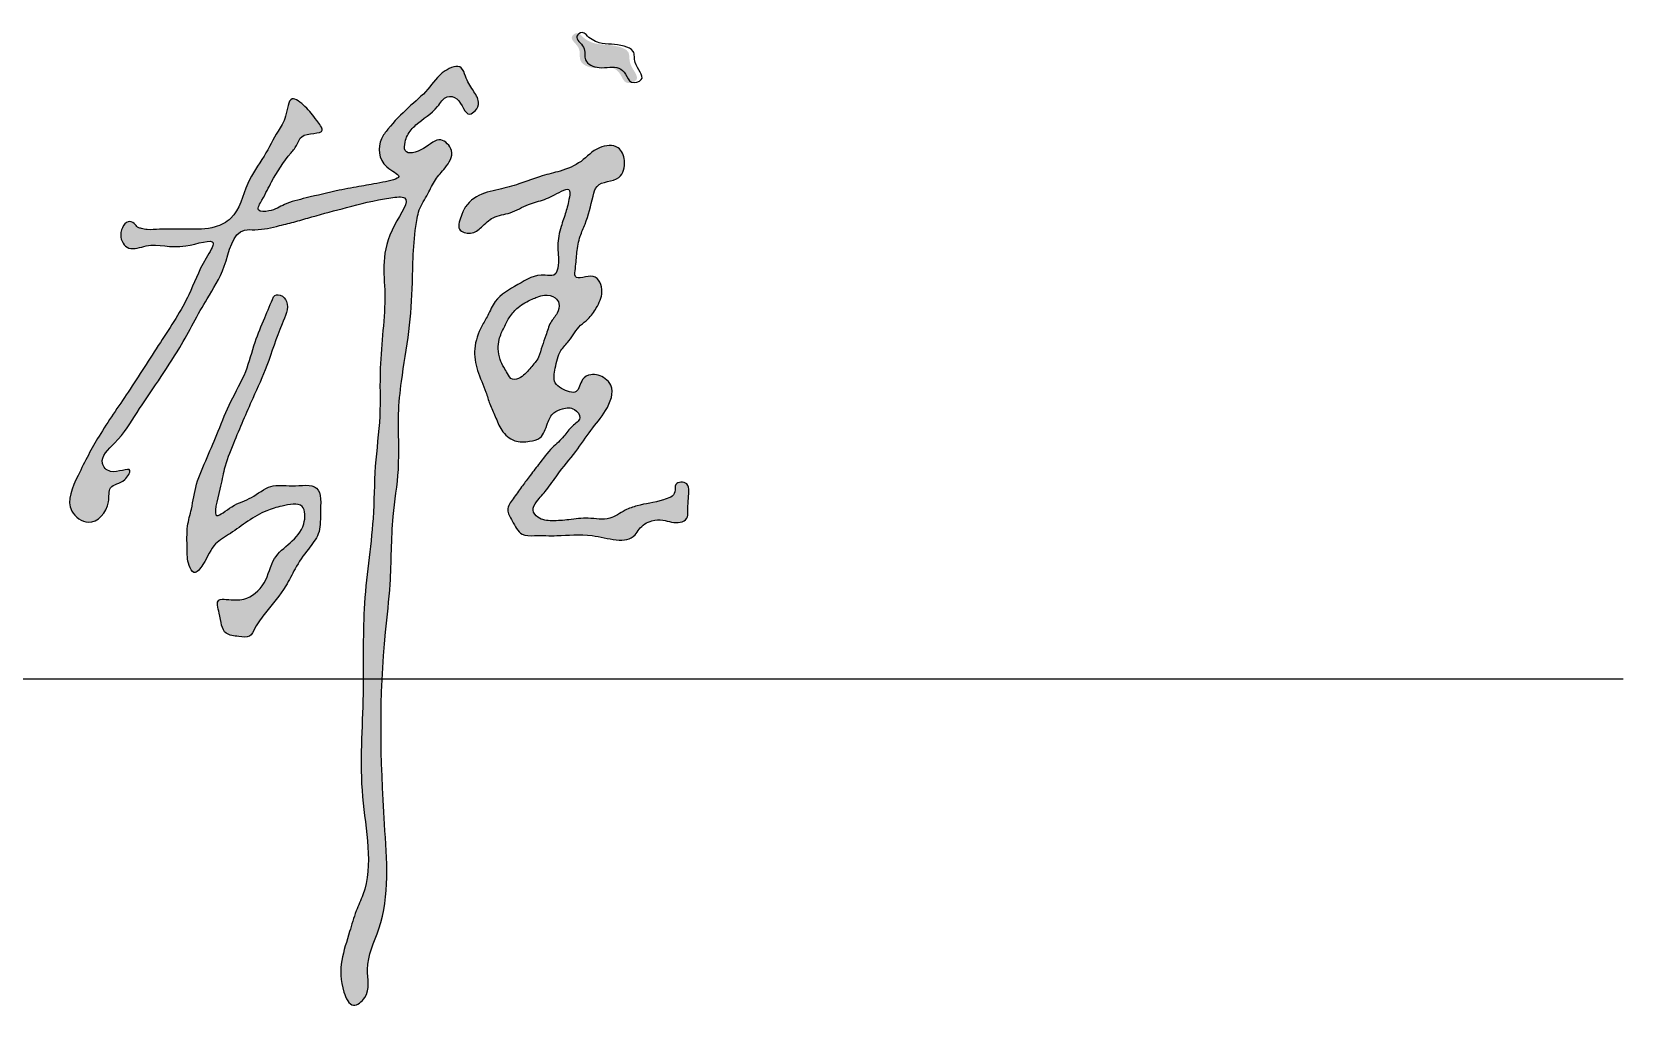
# Model space of a CAD drawing. Extents: x 28773 to 175644, y 7355 to 486294.
# Drawn here: x 95993 to 97836, y 395377 to 396510 of the extents above; entities that cross this region are included whole.
import ezdxf

# ---------------------------------------------------------------- set-up
doc = ezdxf.new("R2010")
doc.units = 0
doc.header["$LTSCALE"] = 1000
doc.header["$MEASUREMENT"] = 0
doc.layers.add('文字和字符', color=7, linetype='Continuous')

msp = doc.modelspace()

# ---------------------------------------------------------------- hatches: boundary and pattern name
h = msp.add_hatch(color=6)
edge = h.paths.add_edge_path()
edge.add_spline(control_points=[(96629.3, 396506.2), (96633.3, 396501.9), (96643, 396495.8), (96659, 396495.3), (96671.9, 396493.7), (96686.8, 396488.1), (96683.1, 396471), (96701.6, 396454.7), (96679.8, 396448.1), (96676.1, 396460.9), (96664.4, 396471.9), (96646.8, 396465), (96624.9, 396474.3), (96630.6, 396492.6), (96614, 396502.2), (96624.1, 396510.1), (96628.1, 396507.5), (96629.3, 396506.2)], knot_values=[0, 0, 0, 0, 9.941955, 17.81997, 26.06635, 32.772253, 40.050923, 51.788007, 58.187099, 64.698727, 70.459521, 83.166695, 93.225525, 101.466789, 109.786091, 113.761149, 116.674069, 116.674069, 116.674069, 116.674069], degree=3, periodic=0)
at = {"layer": '文字和字符'}
h = msp.add_hatch(color=6, dxfattribs=at)
edge = h.paths.add_edge_path()
edge.add_spline(control_points=[(96141.3, 396281.5), (96141.6, 396281.5), (96178.4, 396281.7), (96201.4, 396281), (96233.4, 396296.6), (96239.5, 396334.1), (96262.4, 396364.3), (96276, 396392), (96288.9, 396410.5), (96290.5, 396439.9), (96313, 396421.7), (96320.3, 396411.3), (96337.3, 396389.7), (96305.7, 396395.2), (96301.1, 396378.8), (96287.1, 396363.2), (96272.4, 396340.2), (96263.1, 396320.6), (96251.8, 396301.5), (96272.7, 396302.1), (96286.8, 396312.1), (96315.8, 396318.6), (96344.3, 396326.1), (96375.8, 396331.5), (96394.7, 396335), (96427.5, 396341.4), (96394.6, 396355.7), (96393.4, 396381.6), (96410, 396403.1), (96427.9, 396422), (96453.3, 396442.3), (96465.4, 396463.9), (96491.2, 396473.8), (96496.1, 396455.3), (96503.3, 396443.6), (96512.6, 396430.3), (96508.6, 396419), (96494.9, 396410.2), (96491.2, 396433.3), (96471.7, 396437.2), (96460.6, 396417), (96441.8, 396407.5), (96428.7, 396392.6), (96425.4, 396382.2), (96423.4, 396366.1), (96450.2, 396373.6), (96464.6, 396391.3), (96485, 396371.4), (96472.9, 396352.5), (96459.7, 396339.5), (96452.1, 396321.4), (96442.3, 396307.7), (96434.9, 396272.9), (96434.8, 396225.7), (96431.3, 396162.5), (96421.6, 396112.4), (96416.5, 396058.9), (96420.5, 396006.4), (96408.8, 395941.2), (96410.5, 395878.1), (96395.1, 395759.9), (96397.7, 395627.8), (96409.6, 395493.5), (96376.9, 395430.8), (96387.2, 395396.3), (96363.5, 395377.4), (96344.1, 395419.5), (96357.7, 395453.5), (96367.7, 395490.9), (96391.2, 395539), (96369.5, 395627.5), (96379.1, 395736.3), (96375.8, 395827), (96382.7, 395894.6), (96390, 395949.4), (96389.4, 396006.4), (96398.1, 396064.2), (96394.8, 396130.4), (96407.1, 396207.5), (96394.5, 396264.2), (96436.4, 396321.3), (96393, 396316.1), (96362.5, 396307.7), (96324.6, 396298), (96299.1, 396290.3), (96277.2, 396284.9), (96257.9, 396280.1), (96226.3, 396282.6), (96219.3, 396236.2), (96192.1, 396196), (96162.1, 396136.2), (96121.9, 396081.4), (96096.3, 396038.7), (96068.9, 396015.1), (96085.4, 395995.1), (96112.7, 396009.8), (96100.3, 395986.7), (96080.6, 395986.2), (96085.6, 395958.9), (96062.3, 395934), (96029.4, 395959.2), (96049, 396001.6), (96071.4, 396044.5), (96107, 396095.1), (96140.8, 396148.7), (96175.8, 396201.5), (96187.2, 396236.7), (96212.5, 396275), (96160.5, 396254.8), (96135.9, 396268), (96105.2, 396254.8), (96091.8, 396274.4), (96103.2, 396294.2), (96113, 396287.6), (96116, 396283), (96121.5, 396282.5), (96128.3, 396279.9), (96141.1, 396281.5), (96141.3, 396281.5)], knot_values=[0, 0, 0, 0, 30.010681, 59.710914, 78.593199, 120.407305, 154.524141, 185.004149, 203.061643, 222.774317, 238.80713, 258.455944, 270.333782, 293.330836, 302.766156, 314.154011, 351.592667, 373.783884, 384.727657, 395.744414, 413.857163, 437.957453, 474.261753, 498.637383, 521.996218, 540.039757, 556.440551, 586.981856, 599.46137, 631.292047, 659.861277, 686.798362, 704.454635, 714.77327, 731.806988, 745.746399, 755.60273, 762.331918, 783.607358, 794.2488, 808.935268, 839.224822, 854.000646, 861.29652, 870.524529, 890.282084, 910.927322, 927.245681, 946.958313, 963.356978, 980.390735, 1000.003082, 1009.515457, 1078.314372, 1130.678307, 1184.843128, 1219.935368, 1279.461792, 1329.992924, 1402.614913, 1454.086505, 1659.988392, 1772.185683, 1817.246483, 1847.677046, 1862.240127, 1879.608782, 1944.488332, 1967.79145, 1986.349178, 2091.415626, 2201.453187, 2292.790848, 2342.000053, 2390.03078, 2446.006624, 2499.916829, 2551.206876, 2630.928051, 2705.368541, 2736.511304, 2751.139397, 2799.882761, 2838.437816, 2856.100871, 2874.060326, 2900.839764, 2911.90203, 2956.44123, 2995.684828, 3055.617738, 3138.927419, 3179.415616, 3204.798199, 3217.112426, 3237.828089, 3249.032304, 3266.585733, 3281.97368, 3312.759311, 3333.895438, 3372.534497, 3420.293911, 3476.863372, 3540.284988, 3599.822241, 3643.146119, 3661.15915, 3690.737213, 3733.200125, 3751.837118, 3768.448916, 3785.656639, 3792.541545, 3796.752385, 3800.355287, 3806.580356, 3819.839144, 3819.839144, 3819.839144, 3819.839144], degree=3, periodic=0)
h = msp.add_hatch(color=6, dxfattribs=at)
edge = h.paths.add_edge_path()
edge.add_spline(control_points=[(96491.3, 396298.6), (96491.4, 396298.9), (96508.3, 396326.2), (96533, 396325.9), (96559.1, 396334.3), (96582, 396343.2), (96606.9, 396348.8), (96630.7, 396358.3), (96646.7, 396377.8), (96673.4, 396380.5), (96682.1, 396359.9), (96675.7, 396335.1), (96647.9, 396338), (96641.2, 396312.2), (96637, 396293.1), (96627.2, 396272.5), (96624.2, 396254.5), (96623.6, 396240.5), (96620.2, 396220.1), (96647.1, 396234.1), (96656.7, 396208), (96647.8, 396191.4), (96639.2, 396178), (96625.1, 396168.6), (96617.9, 396153.7), (96603.1, 396140), (96599.9, 396122.8), (96596.3, 396104.5), (96608.4, 396095.7), (96626.5, 396088.2), (96628.3, 396107.9), (96642.4, 396115.5), (96655.9, 396110.9), (96669.6, 396096.2), (96658.8, 396070), (96640.1, 396049), (96623, 396022.4), (96604, 396001.1), (96590.5, 395980), (96579.3, 395968.7), (96571.4, 395956.2), (96581, 395945.1), (96596.8, 395943.4), (96616.3, 395945.1), (96638.2, 395948.4), (96661.9, 395943.3), (96678.4, 395956.2), (96699.6, 395963.5), (96718.3, 395965.4), (96740.3, 395973.5), (96736.3, 395989.1), (96753.8, 395989.6), (96754.3, 395976.9), (96753.5, 395966.5), (96752.8, 395956.4), (96753.1, 395945.8), (96740.2, 395939.5), (96726.9, 395945.4), (96709.5, 395945), (96697.9, 395937.5), (96685, 395914.8), (96642.9, 395930.9), (96606.4, 395926), (96579.9, 395927.1), (96557.9, 395926.2), (96551.1, 395942.6), (96541.4, 395956.8), (96551.7, 395970.5), (96559.8, 395982.5), (96569.9, 395995.7), (96581.6, 396011), (96594, 396027.6), (96609.6, 396040.5), (96617.3, 396053.3), (96631.8, 396061.9), (96621.5, 396076), (96608.6, 396074.3), (96596.1, 396069.4), (96589.4, 396055.8), (96585.4, 396039.1), (96568.1, 396035.5), (96551.3, 396034.5), (96536.1, 396047.7), (96530.7, 396064.5), (96523.3, 396078.7), (96518.5, 396097.1), (96508.5, 396117), (96504.1, 396144), (96511.9, 396165.8), (96522.3, 396182.7), (96530.6, 396203.5), (96556.7, 396217.2), (96578.6, 396231.4), (96600.1, 396225.9), (96604.9, 396244.7), (96600.7, 396262.3), (96605.5, 396283.3), (96612, 396301.8), (96615.4, 396313.9), (96617.3, 396330.2), (96600.8, 396323), (96588.9, 396315.4), (96566.6, 396311.1), (96549, 396299.1), (96527.5, 396297.5), (96515, 396284.2), (96503.1, 396275.2), (96482.5, 396278.2), (96491.2, 396298.4), (96491.3, 396298.6)], knot_values=[0, 0, 0, 0, 24.512001, 49.882294, 72.277412, 98.738469, 118.409447, 143.109669, 167.776883, 187.618262, 203.042037, 222.126752, 247.275306, 258.48372, 289.86628, 303.795246, 321.379231, 338.707377, 347.328395, 366.307106, 385.237264, 403.506228, 418.562709, 428.786369, 449.648574, 463.118664, 483.023077, 498.54091, 507.708607, 523.614939, 538.272825, 548.331434, 564.446663, 573.613544, 601.356343, 627.727416, 655.753502, 687.468657, 707.386499, 724.030195, 733.822997, 742.988374, 758.369859, 776.521682, 797.368312, 820.285411, 838.875384, 852.53501, 881.495768, 896.424896, 904.484831, 916.221913, 924.49056, 934.624145, 946.353648, 953.359124, 961.492881, 980.267656, 992.004738, 1008.557493, 1015.80342, 1061.650078, 1099.490071, 1123.473109, 1136.892554, 1154.792681, 1167.453766, 1180.555905, 1196.223819, 1209.542153, 1226.270416, 1249.735518, 1266.970627, 1281.05191, 1293.130439, 1303.91699, 1316.71909, 1326.731209, 1339.888064, 1357.279911, 1369.076666, 1385.0742, 1402.881823, 1419.32573, 1433.82478, 1447.087554, 1471.921893, 1495.500471, 1520.791964, 1533.894554, 1550.83807, 1581.024251, 1611.984954, 1621.45011, 1633.096343, 1654.387173, 1674.742462, 1691.115782, 1707.380906, 1715.678547, 1723.570803, 1743.940975, 1761.902668, 1783.344225, 1802.439161, 1818.418402, 1831.919163, 1844.453477, 1860.498716, 1860.498716, 1860.498716, 1860.498716], degree=3, periodic=0)
edge = h.paths.add_edge_path(flags=16)
edge.add_spline(control_points=[(96572.9, 396200.6), (96572.7, 396200.5), (96555.2, 396191.9), (96546.9, 396180.9), (96539.9, 396167.6), (96534.3, 396155.5), (96532.9, 396142.6), (96535, 396131.3), (96539.7, 396121.9), (96544.3, 396114.5), (96549.2, 396105.3), (96562.5, 396110.7), (96570.6, 396120.9), (96581, 396132.3), (96583.9, 396146.2), (96589.3, 396159.2), (96592.6, 396173.3), (96602.1, 396183.1), (96605.7, 396194.7), (96598.8, 396204.2), (96587.5, 396205.8), (96580.5, 396203.8), (96572.9, 396200.6), (96572.9, 396200.6)], knot_values=[0, 0, 0, 0, 17.49913, 30.768414, 43.809406, 57.820521, 67.761158, 79.395962, 89.172864, 96.402516, 104.532234, 113.624822, 128.719094, 142.570854, 155.091253, 167.081152, 182.063386, 194.044375, 204.792336, 212.007375, 223.839632, 231.821798, 237.531752, 237.531752, 237.531752, 237.531752], degree=3, periodic=0)
h = msp.add_hatch(color=6, dxfattribs=at)
edge = h.paths.add_edge_path()
edge.add_spline(control_points=[(96273.4, 396203.4), (96273.2, 396203.2), (96260.7, 396173.8), (96251.1, 396150.9), (96242.2, 396114.7), (96223.2, 396083), (96209.8, 396049), (96196.6, 396017.1), (96183, 395987.9), (96179.4, 395960.4), (96172.2, 395936.1), (96173.5, 395913.4), (96172.9, 395896.3), (96181.6, 395879.5), (96196.5, 395899.3), (96202, 395916.9), (96224.9, 395929.8), (96243.1, 395943.8), (96263.5, 395955.8), (96283.4, 395961.5), (96310.5, 395966.8), (96310.1, 395924.4), (96271.8, 395910.3), (96266.3, 395870.7), (96242.1, 395850.7), (96223.6, 395852.7), (96205.7, 395853.7), (96212.6, 395832.5), (96212.9, 395812.3), (96232, 395810.3), (96246.5, 395807.7), (96253.1, 395823.8), (96267.4, 395841.9), (96285.8, 395863.3), (96298.6, 395890.2), (96311.7, 395909.5), (96328.1, 395929), (96327, 395953.1), (96330.1, 395989.1), (96294.8, 395982.7), (96269.2, 395987.7), (96248, 395968.5), (96227.6, 395964.3), (96199.6, 395939.5), (96212.4, 395981.6), (96215.6, 396005.3), (96230.2, 396042), (96246.7, 396080.8), (96268, 396126.6), (96278.5, 396163.8), (96292.7, 396192.2), (96283.7, 396207.7), (96273.4, 396203.5), (96273.4, 396203.4)], knot_values=[0, 0, 0, 0, 24.542793, 52.435959, 85.650583, 121.512598, 155.916917, 186.540407, 217.474406, 244.606868, 263.102829, 287.388558, 305.597528, 314.527085, 327.332873, 353.193682, 372.630675, 395.352625, 418.617204, 435.772151, 457.249665, 475.959444, 524.49024, 552.742939, 580.507685, 599.437854, 607.362997, 621.159879, 644.090151, 657.95728, 669.398503, 679.892715, 700.008206, 736.031643, 756.664286, 782.242284, 801.590045, 823.390719, 851.090423, 877.54929, 900.135028, 924.011869, 947.574779, 965.855715, 994.232281, 1016.328926, 1045.309406, 1098.032674, 1136.336698, 1183.774373, 1208.195694, 1217.866995, 1225.149506, 1225.149506, 1225.149506, 1225.149506], degree=3, periodic=0)

# ---------------------------------------------------------------- linework, layer by layer
msp.add_line((94236.1, 395760.9), (97836.1, 395760.9))
at = {"layer": '文字和字符', "color": 6}
for points, start_tangent, end_tangent in [([(96635.2, 396506.8), (96650.4, 396497.4), (96664.5, 396495.7), (96679.1, 396493.3), (96689.7, 396487.5), (96692, 396474.6), (96699.1, 396454.7), (96687.9, 396451.7), (96680.9, 396461.1), (96673.3, 396468.1), (96650.4, 396468.7), (96634.6, 396477.5), (96632.2, 396492.2), (96624.6, 396505.1), (96630.5, 396509.2), (96635.2, 396506.8)], (0.676765, -0.736199), (0.676765, -0.736199)), ([(96141.3, 396281.5), (96173.7, 396281.5), (96205.7, 396284.2), (96223.6, 396294), (96243.5, 396334.6), (96262.3, 396366.3), (96278.5, 396395), (96287.2, 396412.4), (96294.7, 396432.4), (96309.7, 396423.6), (96323.4, 396407.4), (96329.7, 396396.2), (96306, 396388.7), (96300.8, 396380), (96293.5, 396370), (96271, 396336.4), (96259.8, 396315.2), (96256, 396303.9), (96267.9, 396302.7), (96286, 396310.2), (96310.9, 396317.7), (96349.2, 396326.6), (96375.1, 396331.4), (96399.9, 396336), (96418.3, 396342.6), (96404.5, 396353.8), (96398.3, 396386.2), (96405.8, 396397.5), (96429.5, 396422.4), (96451.9, 396443.6), (96471.9, 396464.8), (96490.6, 396468.5), (96495.6, 396458.6), (96504.3, 396442.4), (96510.6, 396428.6), (96506.8, 396418.7), (96500.6, 396414.9), (96485.6, 396432.4), (96474.4, 396434.9), (96463.2, 396423.6), (96438.2, 396402.4), (96428.2, 396390), (96425.7, 396382.5), (96425.7, 396372.5), (96446.9, 396375), (96466.9, 396385), (96479.4, 396372.5), (96471.9, 396352.6), (96460.7, 396338.9), (96451.9, 396322.6), (96442, 396303.9), (96439.5, 396294), (96434, 396219.8), (96430.1, 396163.3), (96421.4, 396105.4), (96418.1, 396067.6), (96417.8, 396003.3), (96411.8, 395949), (96408.3, 395870.6), (96402.9, 395815.2), (96401.8, 395592.6), (96395.2, 395471.5), (96382.1, 395424.6), (96378.9, 395391.9), (96365.8, 395383.2), (96354.8, 395398.4), (96361.4, 395468.3), (96369, 395492.3), (96376.7, 395510.8), (96376.3, 395624.4), (96377, 395743.3), (96378.2, 395842.1), (96383.1, 395895), (96388.5, 395946.7), (96391.1, 396007.1), (96396.2, 396065.2), (96396.8, 396120.6), (96402.1, 396206.6), (96413.4, 396286.3), (96425, 396317.9), (96409.2, 396317.9), (96357.7, 396306.6), (96317.5, 396295.8), (96299.1, 396290.5), (96280.3, 396285.7), (96251.8, 396281), (96239.8, 396280.5), (96216.1, 396238.6), (96196.4, 396201), (96164.6, 396144.6), (96115.2, 396069.3), (96089.3, 396034), (96075.1, 396010.5), (96084.6, 396001.1), (96106.9, 396002.2), (96101, 395991.7), (96084.6, 395982.2), (96082.2, 395965.8), (96058.7, 395942.3), (96039.8, 395955.2), (96046.9, 395996.4), (96071.2, 396041.9), (96104.9, 396093), (96142.2, 396150.4), (96175.2, 396205.7), (96195.2, 396248.1), (96203.4, 396265.7), (96171.7, 396262.2), (96125.8, 396262.2), (96105.7, 396259.8), (96096.3, 396275.1), (96106.9, 396290.4), (96113.3, 396286.7), (96116.6, 396283.4), (96120.3, 396282.5), (96126.9, 396281.1), (96141.3, 396281.5)], (1, 0), (1, 0)), ([(96491.3, 396298.6), (96508.1, 396319.1), (96534.2, 396327.5), (96557.5, 396334), (96584.5, 396343.3), (96605.1, 396348.9), (96629.3, 396360.1), (96650.7, 396375.9), (96672.2, 396375.9), (96679.7, 396361), (96673.1, 396341.5), (96647.9, 396331.2), (96643.3, 396320), (96634, 396287.4), (96628.4, 396273.4), (96624.6, 396254.8), (96622.8, 396236.2), (96622.8, 396226.8), (96643.3, 396226.8), (96653.5, 396209.1), (96647, 396190.5), (96637.3, 396177.4), (96628.8, 396170.3), (96615.3, 396152.3), (96606, 396141.1), (96599.5, 396120.6), (96599.5, 396103.8), (96606.9, 396097.3), (96623.7, 396093.6), (96631.2, 396107.6), (96640.5, 396113.1), (96657.3, 396108.5), (96663.8, 396101), (96657.8, 396071.7), (96640.8, 396048.7), (96623.2, 396024.1), (96602, 395997.2), (96589.3, 395979.7), (96577.8, 395965.9), (96573.8, 395956.1), (96579.5, 395948.1), (96595.7, 395944), (96615.3, 395945.2), (96637.7, 395946.9), (96662.5, 395946.9), (96680.4, 395956.1), (96694.2, 395961.3), (96724.7, 395968.2), (96738, 395977.4), (96739.1, 395986.1), (96751.8, 395986.6), (96754.1, 395978), (96753.5, 395967.1), (96753, 395954.4), (96751.8, 395946.9), (96744.3, 395942.3), (96724.1, 395944.6), (96711.5, 395944), (96696.5, 395934.2), (96691.9, 395927.9), (96642.3, 395926.8), (96601.4, 395926.8), (96575.5, 395926.8), (96561.1, 395928.5), (96549.6, 395944), (96544.4, 395956.7), (96550.7, 395969.4), (96560.5, 395983.2), (96569.2, 395994.7), (96580.1, 396009.1), (96596.3, 396028.7), (96609.5, 396041.8), (96619.3, 396053.4), (96627.9, 396063.2), (96621.6, 396073), (96607.8, 396073.6), (96598, 396069), (96590.5, 396056.9), (96581.8, 396040.2), (96569.8, 396036.1), (96552.5, 396036.7), (96537.5, 396048.8), (96530, 396064.9), (96523.7, 396079.3), (96519.2, 396092.9), (96509.6, 396118), (96506.3, 396143.2), (96514.5, 396169.3), (96521.3, 396181.7), (96530, 396197.9), (96556.1, 396217.4), (96587.7, 396228.4), (96597.9, 396228.4), (96603, 396239.9), (96602.4, 396262.9), (96606.3, 396284.6), (96611.7, 396301.4), (96615.8, 396318.5), (96615.2, 396327.5), (96606.9, 396325.6), (96587, 396316), (96568.5, 396310.2), (96547.4, 396300.6), (96527.6, 396294.9), (96514.1, 396284), (96501.4, 396277), (96488.6, 396281.5), (96491.3, 396298.6)], (0.284283, 0.95874), (0.284283, 0.95874)), ([(96273.4, 396203.4), (96263, 396179), (96252, 396150.9), (96241, 396116.8), (96223.9, 396082), (96209.2, 396047.8), (96196.4, 396017.3), (96184.2, 395986.2), (96178.1, 395957.5), (96173.8, 395937.9), (96173.2, 395911.7), (96175.6, 395892.2), (96181.1, 395884.2), (96191.5, 395893.4), (96206.2, 395917.2), (96223.3, 395929.4), (96243.4, 395943.4), (96265.4, 395955.6), (96283.1, 395961.1), (96306.3, 395960.5), (96308.2, 395940.4), (96274.4, 395900.2), (96262.4, 395872.1), (96239, 395853.4), (96218.5, 395853), (96210, 395852.1), (96210.4, 395837.2), (96218.5, 395813.8), (96233, 395810), (96245.4, 395810.4), (96251.8, 395819.7), (96264.1, 395837.6), (96287.6, 395868.7), (96298.2, 395888.3), (96313.6, 395911.3), (96325.1, 395928.8), (96327.6, 395952.2), (96323.1, 395981.8), (96294.6, 395984.5), (96270.2, 395983.8), (96247.8, 395971), (96224.8, 395960.1), (96207.8, 395950), (96211.2, 395980.5), (96216.2, 396003.8), (96226.8, 396033.3), (96249.2, 396085.7), (96265.6, 396123.7), (96283.1, 396171.9), (96288.4, 396197.8), (96281, 396205.2), (96273.4, 396203.4)], (-0.394162, -0.919041), (-0.394162, -0.919041)), ([(96572.9, 396200.6), (96556.5, 396191), (96547, 396180.3), (96540.2, 396167.9), (96534.6, 396153.9), (96533.5, 396143.2), (96535.7, 396130.8), (96540.2, 396121.3), (96544.2, 396114.5), (96549.8, 396107.8), (96559.4, 396110), (96571.2, 396121.3), (96580.1, 396133.3), (96584.3, 396146.2), (96588.6, 396158.4), (96594.3, 396173.6), (96601.6, 396184.3), (96603.8, 396195.7), (96599.4, 396202), (96586.9, 396205.1), (96578.6, 396202.9), (96572.9, 396200.6)], (-0.928724, -0.370772), (-0.928724, -0.370772))]:
    msp.add_spline(points, degree=3, dxfattribs=dict(at, start_tangent=start_tangent, end_tangent=end_tangent))

doc.saveas('drawing.dxf')
